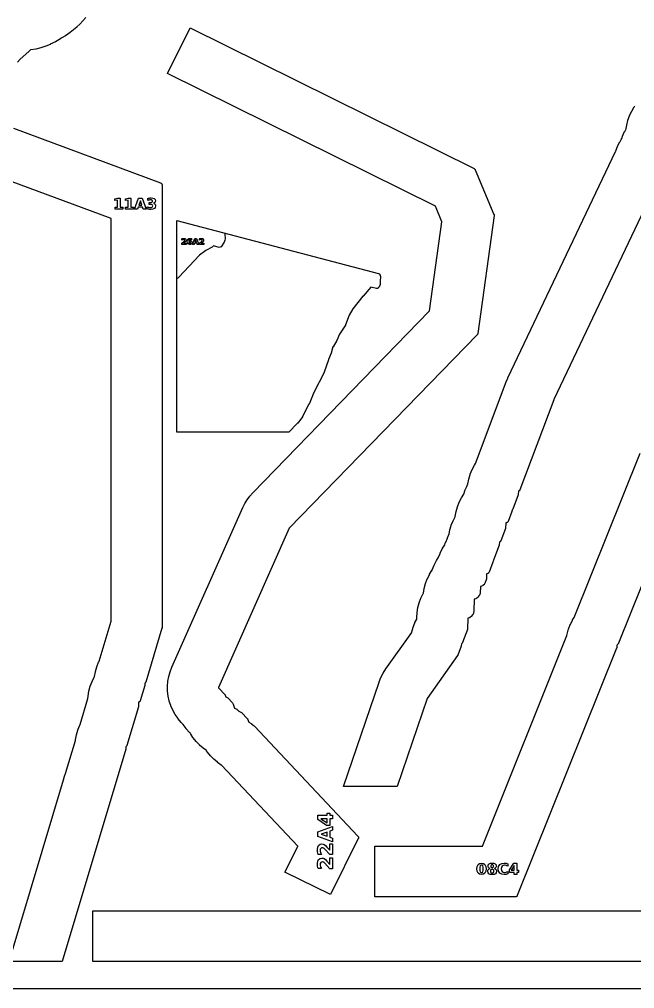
# Model space of a CAD drawing. Header units: millimetres. Extents: x 0 to 841, y 0 to 594.
# Drawn here: x 356.7 to 598.8, y 0 to 381.7 of the extents above; entities that cross this region are included whole.
import ezdxf

# ---------------------------------------------------------------- set-up
doc = ezdxf.new("R2010")
doc.units = ezdxf.units.MM
for name, color, linetype in [('CUT', 1, 'Continuous'), ('ENGRAVE', 5, 'Continuous'), ('SHEET_EDGE_DO_NOT_CUT', 8, 'Continuous')]:
    doc.layers.add(name, color=color, linetype=linetype)

msp = doc.modelspace()

# ---------------------------------------------------------------- linework, layer by layer
at = {"layer": 'CUT'}
for points in [[(382.83, 382.49), (380.47, 379.9), (380.46, 379.89), (379.32, 378.74), (379.29, 378.71), (378.06, 377.65), (378.05, 377.64), (376.69, 376.57), (376.67, 376.55), (374.85, 375.28), (374.8, 375.25), (373.09, 374.31), (373.06, 374.3), (372.84, 374.14), (372.82, 374.12), (370.93, 372.92), (370.88, 372.89), (368.86, 371.91), (368.84, 371.9), (367.12, 371.18), (367.09, 371.17), (365.2, 370.49), (365.15, 370.48), (363.22, 370), (363.17, 369.99), (361.18, 369.71), (361.16, 369.71), (361.13, 369.71), (361.12, 369.71), (361.11, 369.7), (361.09, 369.7), (361.08, 369.69), (361.07, 369.68), (360.42, 369.06), (360.4, 369.04), (356.98, 366.08), (356.96, 366.06), (355.94, 364.9)], [(610.35, 323.07), (567.08, 231.96), (567.08, 231.94), (553.74, 196.47), (553.72, 196.42), (553.7, 196.38), (553.67, 196.34), (553.55, 196.17), (553.52, 196.14), (553.48, 196.1), (553.45, 196.07), (553.41, 196.05), (553.37, 196.03), (553.33, 196.01), (553.1, 195.92), (553.09, 195.91), (553.09, 195.9), (553.04, 194.66), (553.03, 194.61), (553.02, 194.56), (553.01, 194.51), (550.86, 188.78), (550.84, 188.74), (550.82, 188.7), (550.79, 188.66), (550.6, 188.41), (550.6, 188.4), (550.6, 188.38), (550.55, 188.02), (550.54, 187.96), (550.52, 187.9), (549.06, 184.01), (549.04, 183.96), (549.01, 183.91), (548.98, 183.87), (548.82, 183.67), (548.79, 183.64), (548.75, 183.6), (548.71, 183.58), (548.66, 183.55), (548.62, 183.53), (548.57, 183.51), (548.14, 183.39), (548.12, 183.39), (548.12, 183.37), (548.06, 181.41), (548.05, 181.36), (548.04, 181.3), (548.03, 181.25), (546.18, 176.36), (546.17, 176.32), (546.15, 176.28), (546.12, 176.24), (546.09, 176.21), (545.98, 176.08), (545.95, 176.05), (545.92, 176.02), (545.88, 175.99), (545.84, 175.97), (545.8, 175.95), (545.64, 175.88), (545.63, 175.87), (545.63, 175.86), (545.57, 174.79), (545.57, 174.74), (545.56, 174.69), (545.54, 174.64), (543.3, 168.68), (543.28, 168.63), (543.26, 168.59), (543.12, 168.38), (543.12, 168.37), (543.12, 168.36), (543.08, 168.11), (543.07, 168.06), (543.05, 168.01), (541.54, 163.99), (541.52, 163.93), (541.49, 163.89), (541.45, 163.84), (541.29, 163.65), (541.26, 163.61), (541.22, 163.58), (541.18, 163.55), (541.14, 163.52), (541.09, 163.5), (541.05, 163.49), (540.63, 163.37), (540.62, 163.37), (540.62, 163.35), (540.57, 161.49), (540.56, 161.44), (540.55, 161.39), (540.54, 161.33), (539.85, 159.49), (539.83, 159.44), (539.79, 159.39), (539.65, 159.17), (539.62, 159.13), (539.58, 159.09), (539.54, 159.06), (539.13, 158.73), (539.08, 158.7), (539.03, 158.67), (538.98, 158.65), (538.14, 158.36), (538.13, 158.36), (538.13, 158.35), (538.06, 155.92), (538.06, 155.88), (538.05, 155.84), (538.04, 155.8), (537.88, 155.25), (537.87, 155.21), (537.85, 155.17), (537.83, 155.13), (537.61, 154.75), (537.57, 154.69), (537.18, 154.19), (537.15, 154.16), (537.12, 154.12), (536.76, 153.81), (536.71, 153.77), (536.66, 153.74), (536.32, 153.55), (536.26, 153.53), (536.21, 153.51), (535.66, 153.36), (535.65, 153.36), (535.65, 153.34), (535.59, 148.73), (535.59, 148.7), (535.59, 148.66), (535.48, 148.02), (535.47, 147.96), (535.45, 147.91), (535.43, 147.87), (535.12, 147.27), (535.1, 147.22), (535.06, 147.18), (534.52, 146.52), (534.49, 146.49), (534.45, 146.45), (534.41, 146.43), (533.9, 146.09), (533.85, 146.06), (533.81, 146.04), (533.76, 146.03), (533.18, 145.85), (533.17, 145.85), (533.17, 145.84), (533.1, 141.63), (533.1, 141.58), (533.09, 141.52), (533.07, 141.47), (531.15, 136.33), (531.13, 136.29), (531.1, 136.24), (531.03, 136.13), (531, 136.08), (530.96, 136.04), (530.92, 136), (530.87, 135.97), (530.68, 135.84), (530.67, 135.84), (530.67, 135.83), (530.63, 135.05), (530.63, 134.99), (530.62, 134.94), (530.6, 134.89), (529.25, 131.3), (529.24, 131.26), (529.22, 131.22), (529.19, 131.19), (517.2, 114.32), (517.2, 114.31), (517.19, 114.3), (505.39, 79.62), (484.26, 79.62), (498.26, 120.75), (498.27, 120.77), (498.96, 122.53), (498.98, 122.58), (499.84, 124.25), (499.87, 124.29), (500.89, 125.89), (500.9, 125.91), (511.11, 140.27), (511.12, 140.28), (511.12, 140.29), (511.15, 140.44), (511.16, 140.49), (511.68, 142.3), (511.69, 142.35), (512.39, 144.1), (512.41, 144.15), (513.11, 145.51), (513.11, 145.52), (513.11, 145.53), (513.12, 146.16), (513.12, 146.18), (513.24, 148.11), (513.25, 148.16), (513.56, 150.05), (513.57, 150.1), (514.06, 151.95), (514.08, 152), (514.75, 153.8), (514.77, 153.84), (515.61, 155.56), (515.64, 155.61), (515.75, 155.79), (515.76, 155.8), (515.76, 155.81), (516.04, 157.56), (516.05, 157.61), (516.56, 159.5), (516.57, 159.54), (517.26, 161.37), (517.28, 161.41), (518.15, 163.16), (518.17, 163.2), (519.1, 164.68), (519.1, 164.69), (519.11, 164.7), (519.15, 164.86), (519.17, 164.91), (519.91, 166.76), (519.93, 166.8), (520.85, 168.56), (520.88, 168.61), (521.58, 169.66), (521.58, 169.67), (521.59, 169.68), (522.26, 171.43), (522.28, 171.48), (523.14, 173.2), (523.16, 173.24), (524.13, 174.78), (524.13, 174.79), (524.14, 174.8), (524.48, 175.78), (524.5, 175.82), (525.22, 177.43), (525.23, 177.46), (525.24, 177.47), (525.24, 177.48), (525.84, 179.08), (525.85, 179.09), (525.85, 179.1), (526.13, 180.59), (526.15, 180.63), (526.67, 182.43), (526.69, 182.47), (527.38, 184.21), (527.4, 184.26), (528.22, 185.84), (528.23, 185.85), (528.23, 185.87), (528.24, 185.95), (528.24, 186), (528.57, 187.87), (528.59, 187.92), (529.1, 189.75), (529.12, 189.79), (529.8, 191.57), (529.82, 191.61), (530.68, 193.31), (530.71, 193.35), (531.58, 194.72), (531.59, 194.73), (531.59, 194.74), (532.07, 196.08), (532.09, 196.13), (532.86, 197.76), (532.87, 197.78), (533.24, 198.77), (533.25, 198.78), (533.25, 198.79), (533.6, 200.64), (533.61, 200.69), (534.16, 202.55), (534.18, 202.6), (534.91, 204.4), (534.93, 204.44), (535.84, 206.16), (535.87, 206.2), (536.25, 206.78), (536.26, 206.8), (536.26, 206.81), (548.34, 238.95), (548.35, 238.97), (549, 240.49), (549, 240.51), (591.36, 329.71), (591.37, 329.72), (591.37, 329.73), (591.41, 329.86), (591.42, 329.91), (592.1, 331.66), (592.12, 331.7), (592.95, 333.38), (592.98, 333.42), (593.58, 334.39), (593.6, 334.41), (593.93, 335.11), (593.94, 335.14), (594.09, 335.63), (594.11, 335.68), (594.91, 337.54), (594.94, 337.59), (595.55, 338.69), (595.56, 338.7), (595.56, 338.71), (595.77, 340.09), (595.77, 340.13), (596.23, 341.97), (596.25, 342.02), (596.88, 343.8), (596.9, 343.84), (597.71, 345.56), (597.73, 345.6), (598.69, 347.23), (598.72, 347.27), (598.97, 347.6)], [(354.42, 338.91), (412.29, 317.35), (412.33, 317.33), (412.37, 317.31), (412.41, 317.29), (412.56, 317.19), (412.6, 317.16), (412.63, 317.12), (412.66, 317.08), (412.69, 317.04), (412.72, 317), (412.78, 316.88), (412.79, 316.84), (412.81, 316.8), (412.82, 316.75), (412.82, 316.71), (412.83, 316.66), (412.84, 142.06), (412.84, 142.01), (412.83, 141.96), (412.82, 141.92), (406.49, 120.74), (406.48, 120.7), (406.46, 120.65), (406.39, 120.53), (406.37, 120.49), (406.34, 120.45), (406.31, 120.41), (406.27, 120.38), (406.13, 120.26), (406.13, 120.26), (406.12, 120.24), (406.09, 119.47), (406.09, 119.43), (406.08, 119.39), (406.07, 119.35), (404.29, 113.4), (404.27, 113.35), (404.25, 113.3), (404.23, 113.26), (404.09, 113.06), (404.06, 113.02), (404.02, 112.98), (403.98, 112.94), (403.94, 112.91), (403.89, 112.89), (403.63, 112.76), (403.62, 112.76), (403.62, 112.75), (403.59, 111.12), (403.59, 111.07), (403.58, 111.03), (403.57, 110.98), (399.01, 95.77), (399, 95.72), (398.98, 95.68), (398.91, 95.56), (398.89, 95.51), (398.86, 95.47), (398.82, 95.44), (398.79, 95.4), (398.63, 95.27), (398.62, 95.26), (398.62, 95.25), (398.58, 94.39), (398.58, 94.35), (398.57, 94.31), (398.56, 94.26), (373.52, 10.62), (352.64, 10.62), (374.1, 82.28), (374.1, 82.29), (374.44, 83.64), (374.46, 83.69), (374.82, 84.69), (374.82, 84.71), (378.74, 97.78), (378.74, 97.8), (378.75, 97.81), (378.75, 97.9), (378.76, 97.95), (379.12, 99.89), (379.13, 99.94), (379.68, 101.83), (379.7, 101.88), (380.44, 103.71), (380.46, 103.76), (380.61, 104.05), (380.62, 104.06), (380.62, 104.07), (383.66, 114.22), (383.66, 114.23), (383.67, 114.25), (383.73, 115.14), (383.73, 115.19), (384.07, 117.14), (384.08, 117.19), (384.61, 119.09), (384.62, 119.14), (385.34, 120.98), (385.36, 121.03), (386.17, 122.59), (386.17, 122.61), (386.18, 122.62), (386.26, 122.89), (386.27, 122.92), (386.61, 124.83), (386.62, 124.87), (387.15, 126.72), (387.17, 126.77), (387.88, 128.55), (387.9, 128.6), (388.05, 128.9), (388.06, 128.91), (388.06, 128.92), (392.81, 144.76), (392.81, 144.78), (392.81, 144.79), (392.84, 303.24), (392.84, 303.25), (392.83, 303.26), (349.21, 319.51)], [(619.77, 203.99), (592.51, 135.99), (592.49, 135.94), (592.46, 135.9), (592.37, 135.77), (592.34, 135.73), (592.31, 135.69), (592.27, 135.66), (592.23, 135.63), (591.96, 135.45), (591.95, 135.44), (591.94, 135.43), (591.84, 135.11), (591.84, 135.1), (591.83, 135.09), (591.79, 134.25), (591.78, 134.2), (591.77, 134.15), (591.75, 134.1), (552.68, 36.62), (552.66, 36.58), (552.63, 36.53), (552.6, 36.49), (552.57, 36.46), (552.43, 36.31), (552.4, 36.28), (552.36, 36.26), (552.32, 36.23), (552.28, 36.21), (552.24, 36.19), (552.2, 36.18), (552.04, 36.14), (552, 36.13), (551.95, 36.13), (551.91, 36.12), (496.62, 36.12), (496.62, 56.13), (538.91, 56.13), (538.92, 56.13), (538.93, 56.14), (572.2, 139.08), (572.21, 139.1), (572.21, 139.11), (572.29, 139.56), (572.3, 139.61), (572.75, 141.24), (572.76, 141.26), (572.86, 141.57), (572.86, 141.6), (573.54, 143.4), (573.56, 143.44), (574.41, 145.16), (574.43, 145.2), (575.06, 146.21), (575.06, 146.22), (575.07, 146.23), (601.01, 210.95)], [(621.75, 10.62), (385.62, 10.62), (385.62, 30.62), (606.79, 30.62)]]:
    msp.add_lwpolyline(points, dxfattribs=at)
for points in [[(535.67, 322.98), (535.71, 322.96), (535.74, 322.93), (535.78, 322.9), (535.81, 322.87), (536.05, 322.62), (536.07, 322.59), (536.1, 322.55), (536.12, 322.51), (536.14, 322.47), (543.5, 304.89), (543.52, 304.84), (543.53, 304.79), (543.57, 304.6), (543.57, 304.55), (543.57, 304.5), (543.57, 304.44), (537.09, 257.97), (537.08, 257.92), (537.06, 257.86), (537.01, 257.72), (536.99, 257.67), (536.97, 257.63), (536.94, 257.58), (536.9, 257.54), (462.89, 181.34), (462.88, 181.33), (462.88, 181.32), (435.01, 118.53), (435.01, 118.51), (435.02, 118.51), (437.65, 115.69), (437.68, 115.65), (437.71, 115.62), (437.73, 115.57), (437.75, 115.53), (437.99, 114.93), (438, 114.92), (438.01, 114.92), (438.69, 114.55), (438.74, 114.52), (438.78, 114.49), (438.82, 114.45), (440.47, 112.69), (440.5, 112.65), (440.53, 112.61), (440.55, 112.57), (440.81, 112.07), (440.84, 112), (441.36, 110.49), (441.36, 110.48), (441.37, 110.47), (442.26, 110.02), (442.3, 110), (442.34, 109.97), (442.37, 109.94), (443.04, 109.33), (443.05, 109.32), (443.05, 109.32), (444.17, 108.71), (444.22, 108.69), (444.26, 108.65), (444.3, 108.62), (446.4, 106.38), (446.43, 106.34), (446.46, 106.3), (446.49, 106.25), (446.5, 106.21), (446.98, 104.92), (446.98, 104.91), (446.99, 104.91), (447.93, 104.42), (447.98, 104.39), (448.01, 104.36), (448.05, 104.33), (448.65, 103.76), (448.66, 103.76), (448.67, 103.75), (449.09, 103.5), (449.12, 103.47), (449.16, 103.44), (449.19, 103.41), (489.94, 60.02), (489.97, 59.98), (490, 59.94), (490.08, 59.81), (490.1, 59.77), (490.12, 59.72), (490.14, 59.67), (490.15, 59.62), (490.16, 59.53), (490.17, 59.48), (490.17, 59.43), (490.16, 59.38), (490.15, 59.33), (490.11, 59.18), (490.1, 59.13), (490.08, 59.09), (479.14, 37.02), (461.22, 45.9), (466.24, 56.03), (466.24, 56.04), (466.23, 56.05), (436.23, 87.99), (436.22, 88), (436.21, 88.01), (436.17, 88.03), (436.13, 88.06), (434.66, 89.11), (434.62, 89.13), (433.25, 90.31), (433.22, 90.34), (431.96, 91.64), (431.93, 91.68), (430.8, 93.09), (430.77, 93.13), (430.39, 93.71), (430.38, 93.72), (430.37, 93.73), (429.05, 94.66), (429.01, 94.69), (427.59, 95.92), (427.55, 95.95), (426.25, 97.31), (426.22, 97.35), (425.06, 98.83), (425.03, 98.87), (424.02, 100.45), (423.99, 100.49), (423.89, 100.7), (423.88, 100.71), (423.87, 100.71), (423.74, 100.83), (423.71, 100.87), (422.39, 102.35), (422.36, 102.39), (421.2, 104), (421.18, 104.03), (420.42, 104.83), (420.4, 104.85), (419.16, 106.31), (419.14, 106.35), (418.05, 107.91), (418.03, 107.95), (417.1, 109.61), (417.08, 109.66), (416.32, 111.4), (416.3, 111.44), (415.71, 113.25), (415.7, 113.3), (415.29, 115.16), (415.29, 115.2), (415.06, 117.09), (415.06, 117.14), (415.02, 119.04), (415.02, 119.09), (415.16, 120.98), (415.17, 121.03), (415.5, 122.91), (415.51, 122.95), (416.02, 124.78), (416.03, 124.83), (416.72, 126.62), (416.73, 126.64), (444.6, 189.43), (444.61, 189.45), (445.38, 191), (445.4, 191.04), (446.3, 192.51), (446.32, 192.54), (447.35, 193.92), (447.38, 193.96), (448.53, 195.25), (448.54, 195.27), (518.14, 266.93), (518.15, 266.94), (518.15, 266.95), (523.03, 301.98), (523.03, 301.99), (523.03, 302), (520.44, 308.2), (520.43, 308.21), (520.42, 308.22), (415.02, 360.47), (423.9, 378.39), (535.67, 322.98)], [(498.35, 281.54), (498.39, 281.51), (498.43, 281.48), (498.46, 281.45), (498.51, 281.39), (498.54, 281.36), (498.57, 281.32), (498.59, 281.28), (498.61, 281.23), (498.62, 281.19), (498.81, 280.47), (498.82, 280.43), (498.82, 280.38), (498.82, 280.34), (498.82, 280.29), (498.67, 278.75), (498.66, 278.72), (498.71, 277.54), (498.71, 277.49), (498.7, 277.43), (498.68, 277.38), (498.45, 276.62), (498.43, 276.57), (498.4, 276.52), (498.37, 276.47), (498, 275.98), (497.96, 275.94), (497.93, 275.9), (497.89, 275.87), (497.84, 275.84), (497.8, 275.82), (497.59, 275.73), (497.55, 275.71), (497.5, 275.7), (497.46, 275.69), (497.41, 275.69), (497.36, 275.69), (497.32, 275.69), (497.27, 275.7), (494.99, 276.27), (494.98, 276.27), (494.97, 276.26), (491.95, 272.73), (491.94, 272.72), (487.96, 267.73), (487.95, 267.72), (487.95, 267.71), (486.55, 265.24), (486.55, 265.23), (486.54, 265.22), (485.09, 261.42), (485.07, 261.36), (485.04, 261.32), (482.64, 257.74), (482.63, 257.73), (482.63, 257.72), (481.67, 255.28), (481.65, 255.24), (481.63, 255.2), (480.14, 252.74), (480.13, 252.73), (480.13, 252.72), (479.41, 250.3), (479.39, 250.25), (478.31, 247.73), (478.3, 247.71), (476.65, 242.77), (476.64, 242.73), (476.62, 242.7), (472.59, 234.81), (472.58, 234.79), (470.69, 230.22), (470.67, 230.18), (468.12, 225.27), (468.1, 225.24), (468.08, 225.2), (466.24, 222.72), (466.2, 222.68), (462.81, 219.12), (418.62, 219.12), (418.62, 302.56), (498.09, 281.66), (498.13, 281.65), (498.18, 281.63), (498.31, 281.56), (498.35, 281.54)]]:
    msp.add_lwpolyline(points, close=True, dxfattribs=at)
at = {"layer": 'ENGRAVE'}
for points in [[(394.34, 307.74), (395.33, 307.74), (395.33, 310.57), (394.31, 310.35), (394.31, 311.12), (395.33, 311.33), (396.4, 311.33), (396.4, 307.74), (397.4, 307.74), (397.4, 306.96), (394.34, 306.96), (394.34, 307.74)], [(398.51, 307.74), (399.51, 307.74), (399.51, 310.57), (398.49, 310.35), (398.49, 311.12), (399.5, 311.33), (400.58, 311.33), (400.58, 307.74), (401.57, 307.74), (401.57, 306.96), (398.51, 306.96), (398.51, 307.74)], [(405.19, 307.76), (403.43, 307.76), (403.15, 306.96), (402.01, 306.96), (403.63, 311.33), (404.98, 311.33), (406.6, 306.96), (405.47, 306.96), (405.19, 307.76)], [(403.71, 308.57), (404.91, 308.57), (404.31, 310.31), (403.71, 308.57)], [(409.42, 309.32), (409.81, 309.16), (410.09, 308.92), (410.27, 308.6), (410.33, 308.2), (410.2, 307.63), (409.83, 307.21), (409.21, 306.96), (408.37, 306.87), (408.04, 306.89), (407.7, 306.93), (407.36, 307), (407.03, 307.09), (407.03, 307.96), (407.34, 307.82), (407.66, 307.72), (407.97, 307.66), (408.27, 307.64), (408.67, 307.68), (408.96, 307.8), (409.14, 307.99), (409.2, 308.24), (409.14, 308.51), (408.95, 308.7), (408.65, 308.81), (408.23, 308.85), (407.78, 308.85), (407.78, 309.58), (408.25, 309.58), (408.62, 309.61), (408.89, 309.71), (409.04, 309.88), (409.09, 310.11), (409.04, 310.34), (408.89, 310.5), (408.65, 310.61), (408.32, 310.64), (408.05, 310.63), (407.77, 310.58), (407.49, 310.5), (407.22, 310.4), (407.22, 311.22), (407.55, 311.31), (407.88, 311.37), (408.2, 311.4), (408.52, 311.41), (409.27, 311.34), (409.8, 311.13), (410.12, 310.78), (410.22, 310.29), (410.17, 309.94), (410.02, 309.66), (409.77, 309.45), (409.42, 309.32)], [(421.28, 293.56), (422.31, 293.56), (422.31, 293.11), (420.61, 293.11), (420.61, 293.56), (421.46, 294.31), (421.56, 294.41), (421.63, 294.51), (421.67, 294.61), (421.69, 294.71), (421.66, 294.86), (421.58, 294.98), (421.45, 295.05), (421.28, 295.08), (421.14, 295.06), (420.98, 295.02), (420.8, 294.94), (420.62, 294.84), (420.62, 295.35), (420.82, 295.41), (421.02, 295.45), (421.22, 295.48), (421.41, 295.49), (421.78, 295.44), (422.06, 295.31), (422.23, 295.08), (422.29, 294.79), (422.27, 294.61), (422.19, 294.44), (422.04, 294.24), (421.78, 293.99), (421.28, 293.56)], [(424.49, 295.39), (424.49, 294.96), (424.34, 295.02), (424.21, 295.06), (424.08, 295.08), (423.95, 295.09), (423.71, 295.06), (423.53, 294.94), (423.41, 294.76), (423.36, 294.5), (423.47, 294.57), (423.58, 294.62), (423.71, 294.64), (423.84, 294.65), (424.17, 294.6), (424.42, 294.44), (424.59, 294.2), (424.64, 293.9), (424.58, 293.56), (424.4, 293.3), (424.11, 293.13), (423.74, 293.07), (423.33, 293.15), (423.03, 293.38), (422.85, 293.75), (422.78, 294.25), (422.86, 294.76), (423.08, 295.16), (423.42, 295.4), (423.88, 295.49), (424.03, 295.48), (424.19, 295.46), (424.34, 295.43), (424.49, 295.39)], [(423.74, 294.27), (423.61, 294.24), (423.51, 294.16), (423.45, 294.04), (423.43, 293.86), (423.45, 293.68), (423.51, 293.55), (423.61, 293.47), (423.74, 293.45), (423.88, 293.47), (423.98, 293.55), (424.04, 293.68), (424.06, 293.86), (424.04, 294.04), (423.98, 294.16), (423.88, 294.24), (423.74, 294.27)], [(426.52, 293.54), (425.58, 293.54), (425.43, 293.11), (424.83, 293.11), (425.69, 295.45), (426.41, 295.45), (427.27, 293.11), (426.67, 293.11), (426.52, 293.54)], [(425.73, 293.97), (426.37, 293.97), (426.05, 294.9), (425.73, 293.97)], [(428.21, 293.56), (429.24, 293.56), (429.24, 293.11), (427.54, 293.11), (427.54, 293.56), (428.39, 294.31), (428.49, 294.41), (428.56, 294.51), (428.6, 294.61), (428.62, 294.71), (428.59, 294.86), (428.51, 294.98), (428.38, 295.05), (428.21, 295.08), (428.07, 295.06), (427.91, 295.02), (427.73, 294.94), (427.55, 294.84), (427.55, 295.35), (427.75, 295.41), (427.95, 295.45), (428.15, 295.48), (428.34, 295.49), (428.71, 295.44), (428.99, 295.31), (429.16, 295.08), (429.22, 294.79), (429.2, 294.61), (429.12, 294.44), (428.97, 294.24), (428.71, 293.99), (428.21, 293.56)], [(474.11, 66.63), (474.11, 68.3), (477.79, 68.3), (477.79, 69.13), (478.88, 69.13), (478.88, 68.3), (479.95, 68.3), (479.95, 66.88), (478.88, 66.88), (478.88, 64.29), (477.59, 64.29), (474.11, 66.63)], [(475.35, 66.88), (477.79, 65.23), (477.79, 66.88), (475.35, 66.88)], [(478.88, 62.02), (478.88, 59.67), (479.95, 59.29), (479.95, 57.78), (474.11, 59.94), (474.11, 61.74), (479.95, 63.9), (479.95, 62.38), (478.88, 62.02)], [(477.8, 60.04), (477.8, 61.64), (475.48, 60.84), (477.8, 60.04)], [(478.84, 54.48), (478.84, 57.05), (479.95, 57.05), (479.95, 52.81), (478.84, 52.81), (476.96, 54.94), (476.71, 55.19), (476.46, 55.36), (476.21, 55.46), (475.95, 55.5), (475.58, 55.43), (475.29, 55.22), (475.1, 54.9), (475.04, 54.49), (475.07, 54.12), (475.19, 53.72), (475.37, 53.29), (475.63, 52.83), (474.35, 52.83), (474.2, 53.33), (474.1, 53.83), (474.03, 54.32), (474.01, 54.8), (474.12, 55.73), (474.47, 56.43), (475.02, 56.86), (475.75, 57.01), (476.21, 56.95), (476.64, 56.76), (477.12, 56.38), (477.75, 55.73), (478.84, 54.48)], [(478.84, 48.92), (478.84, 51.48), (479.95, 51.48), (479.95, 47.24), (478.84, 47.24), (476.96, 49.37), (476.71, 49.62), (476.46, 49.79), (476.21, 49.9), (475.95, 49.93), (475.58, 49.86), (475.29, 49.66), (475.1, 49.34), (475.04, 48.92), (475.07, 48.56), (475.19, 48.15), (475.37, 47.72), (475.63, 47.26), (474.35, 47.26), (474.2, 47.76), (474.1, 48.26), (474.03, 48.75), (474.01, 49.24), (474.12, 50.17), (474.47, 50.86), (475.02, 51.3), (475.75, 51.44), (476.21, 51.38), (476.64, 51.2), (477.12, 50.82), (477.75, 50.16), (478.84, 48.92)], [(540.41, 47.17), (540.29, 46.21), (539.94, 45.5), (539.37, 45.05), (538.61, 44.91), (537.85, 45.05), (537.28, 45.5), (536.93, 46.21), (536.81, 47.17), (536.93, 48.14), (537.28, 48.85), (537.85, 49.3), (538.61, 49.44), (539.37, 49.3), (539.94, 48.85), (540.29, 48.14), (540.41, 47.17)], [(539.28, 47.18), (539.24, 47.88), (539.13, 48.34), (538.92, 48.59), (538.61, 48.67), (538.3, 48.59), (538.09, 48.34), (537.98, 47.88), (537.94, 47.18), (537.98, 46.48), (538.09, 46.01), (538.3, 45.76), (538.61, 45.67), (538.92, 45.76), (539.13, 46.01), (539.24, 46.48), (539.28, 47.18)], [(541.96, 47.32), (541.61, 47.47), (541.36, 47.69), (541.21, 47.97), (541.16, 48.31), (541.26, 48.8), (541.57, 49.15), (542.08, 49.37), (542.79, 49.44), (543.48, 49.37), (543.99, 49.16), (544.3, 48.8), (544.41, 48.31), (544.36, 47.97), (544.2, 47.69), (543.95, 47.47), (543.6, 47.32), (543.99, 47.16), (544.27, 46.92), (544.44, 46.61), (544.5, 46.22), (544.39, 45.65), (544.07, 45.24), (543.53, 44.99), (542.79, 44.91), (542.04, 44.99), (541.5, 45.24), (541.17, 45.65), (541.06, 46.22), (541.12, 46.61), (541.29, 46.92), (541.57, 47.16), (541.96, 47.32)], [(542.79, 46.95), (542.51, 46.91), (542.3, 46.78), (542.17, 46.57), (542.13, 46.28), (542.17, 46), (542.3, 45.79), (542.51, 45.66), (542.79, 45.62), (543.06, 45.66), (543.27, 45.79), (543.39, 46), (543.43, 46.28), (543.39, 46.57), (543.27, 46.78), (543.06, 46.91), (542.79, 46.95)], [(542.23, 48.2), (542.26, 47.97), (542.37, 47.8), (542.55, 47.69), (542.79, 47.65), (543.02, 47.69), (543.19, 47.8), (543.3, 47.97), (543.34, 48.2), (543.3, 48.43), (543.19, 48.6), (543.02, 48.7), (542.79, 48.74), (542.55, 48.7), (542.37, 48.59), (542.26, 48.42), (542.23, 48.2)], [(548.89, 45.23), (548.57, 45.09), (548.24, 44.99), (547.9, 44.93), (547.54, 44.91), (546.56, 45.06), (545.81, 45.52), (545.33, 46.24), (545.17, 47.17), (545.33, 48.11), (545.81, 48.83), (546.56, 49.29), (547.54, 49.44), (547.9, 49.42), (548.24, 49.36), (548.57, 49.26), (548.89, 49.12), (548.89, 48.21), (548.58, 48.4), (548.27, 48.53), (547.96, 48.6), (547.63, 48.63), (547.09, 48.53), (546.68, 48.24), (546.42, 47.78), (546.34, 47.17), (546.42, 46.57), (546.68, 46.11), (547.09, 45.82), (547.63, 45.72), (547.96, 45.75), (548.27, 45.82), (548.58, 45.95), (548.89, 46.14), (548.89, 45.23)], [(551.3, 49.37), (552.55, 49.37), (552.55, 46.61), (553.17, 46.61), (553.17, 45.79), (552.55, 45.79), (552.55, 44.99), (551.48, 44.99), (551.48, 45.79), (549.55, 45.79), (549.55, 46.75), (551.3, 49.37)], [(551.48, 48.44), (550.25, 46.61), (551.48, 46.61), (551.48, 48.44)]]:
    msp.add_lwpolyline(points, close=True, dxfattribs=at)
for points in [[(437.51, 297.28), (437.57, 297.09), (437.63, 295.29), (437.58, 294.74), (437.3, 294), (436.07, 292.2), (435.76, 291.99), (435.38, 291.95), (433.16, 292.53)], [(433.16, 292.53), (432.51, 292.02), (430.08, 290.71), (427.58, 288.81), (419.42, 280.24), (418.92, 279.66)]]:
    msp.add_lwpolyline(points, dxfattribs=at)
at = {"layer": 'SHEET_EDGE_DO_NOT_CUT'}
msp.add_lwpolyline([(0, 0), (841, 0), (841, 594), (0, 594)], close=True, dxfattribs=at)

doc.saveas('drawing.dxf')
